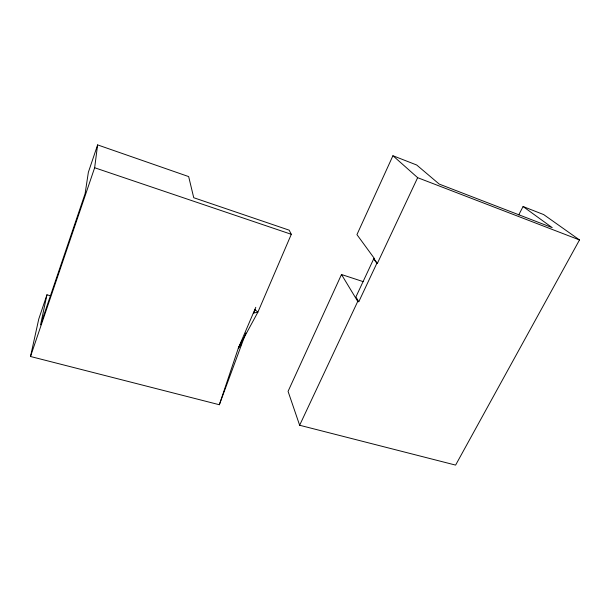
<?xml version="1.0" encoding="UTF-8"?>
<svg xmlns="http://www.w3.org/2000/svg" width="610" height="610" viewBox="0 0 610 610"><rect width="100%" height="100%" fill="white"/><g stroke="black" fill="none" stroke-linecap="round" stroke-linejoin="round"><path stroke-width="0.91" d="M30.5 356.492L94.649 167.742L97.615 144.898L188.665 176.587L193.736 197.724L289.148 230.161L291.305 234.301L257.877 312.183L238.342 348.127L219.341 404.735L30.5 356.492L38.766 319.045L46.955 294.79L50.607 295.819M46.955 294.79L40.55 324.871L85.11 193.652L88.366 172.264L97.615 144.898M219.341 404.735L245.86 332.946M238.342 348.127L240.561 343.765L241.568 344.185L238.342 348.127L255.796 307.303M240.561 343.765L241.651 341.219M253.707 313.029L255.194 309.544M392.932 155.725L356.941 234.621L374.418 258.556L374.182 259.067L377.354 263.421L417.652 177.678L392.932 155.725L416.706 165.013L439.215 184.083L552.21 227.644L523.075 206.531L518.736 214.903M363.217 281.637L341.493 274.515L288.065 391.361L299.64 425.254L455.609 465.102L579.5 239.936L543.685 214.583L523.075 206.531M373.694 258.899L355.897 296.971L358.787 301.736L376.866 263.253L373.694 258.899L374.182 259.067M299.64 425.254L357.75 301.401L341.493 274.515M253.333 313.067L257.877 312.183L254.85 309.506M357.75 301.401L358.787 301.736M94.649 167.742L291.305 234.301M376.866 263.253L377.354 263.421M417.652 177.678L579.5 239.936"/></g></svg>
